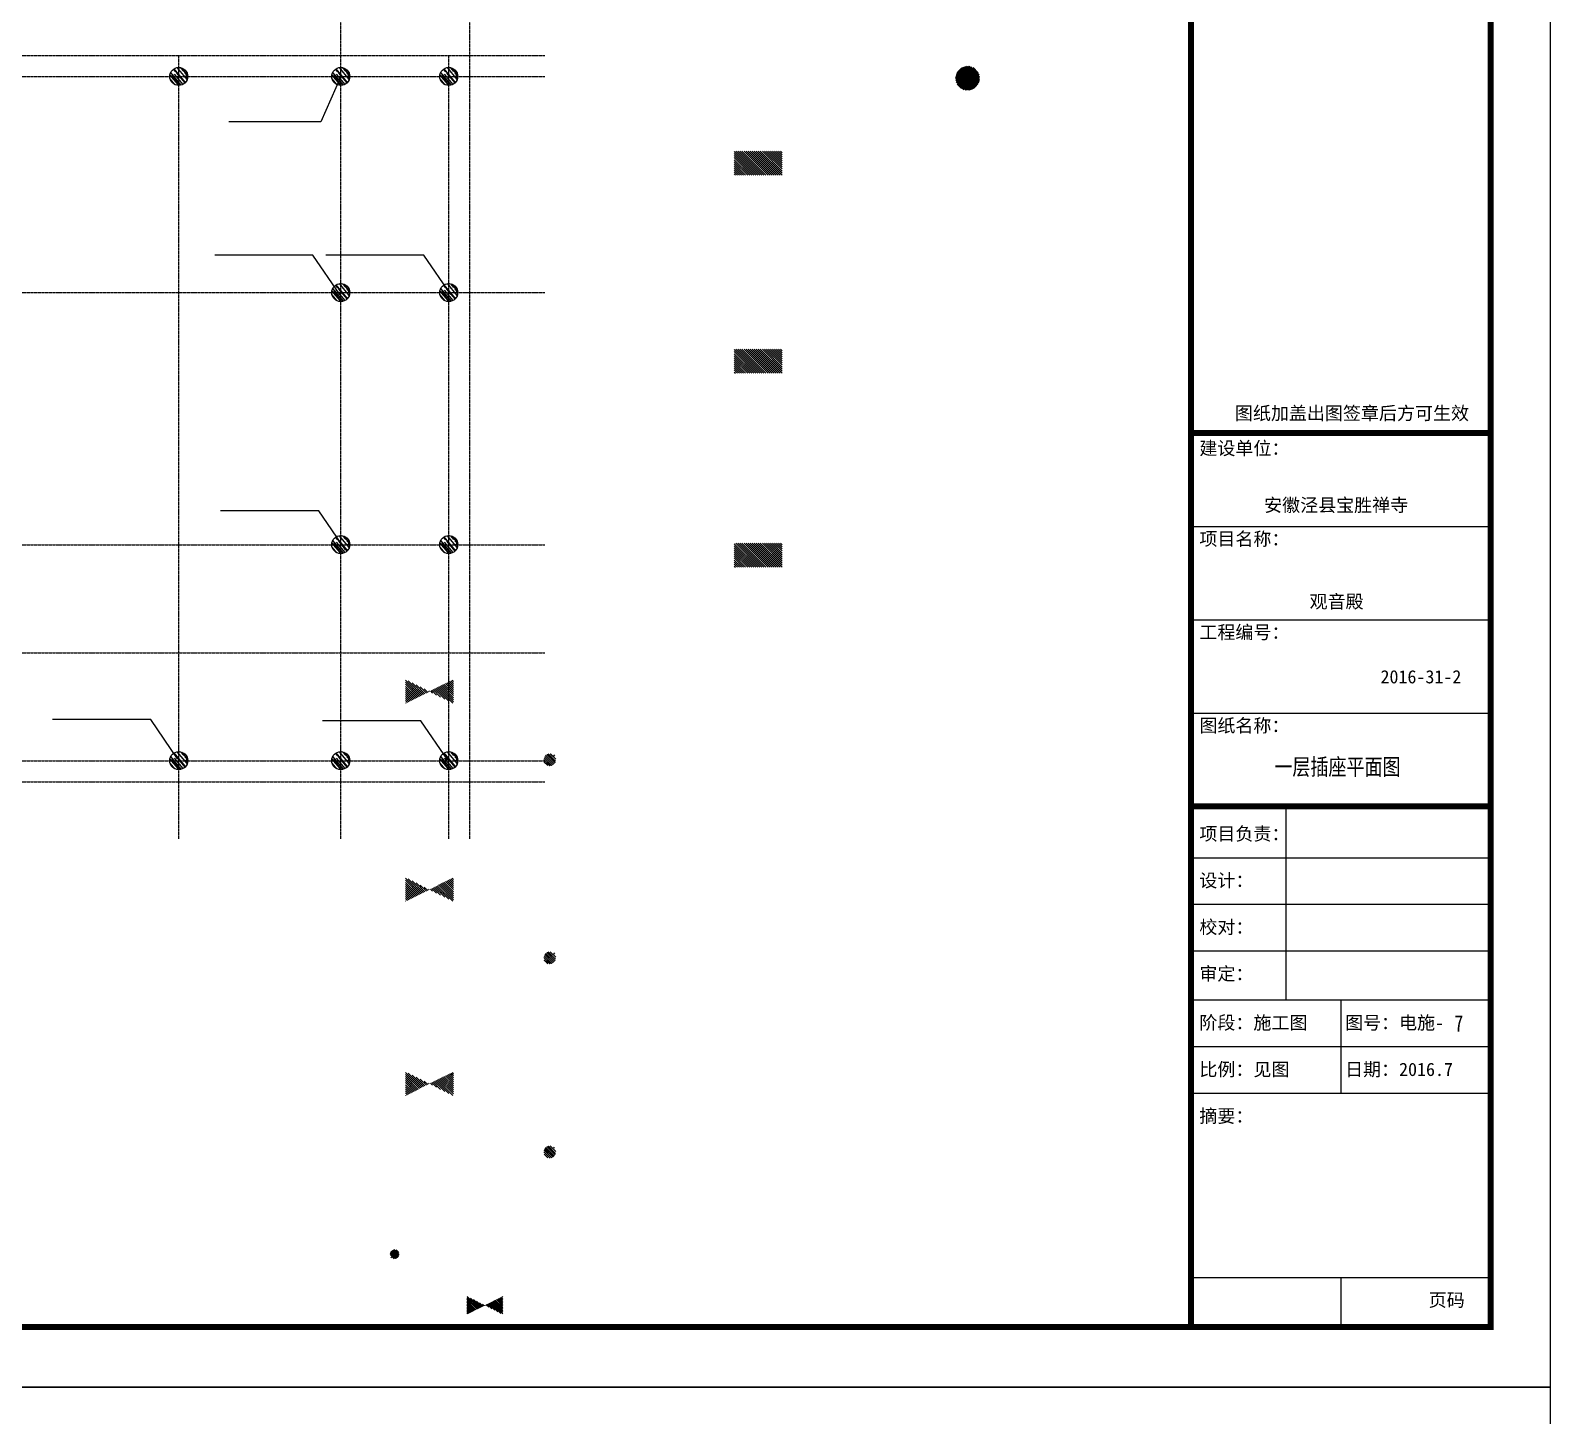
# Model space of a CAD drawing. Extents: x -137808 to 103746506, y -332957 to -111547.
# Drawn here: x 145592 to 170921, y -275222 to -252141 of the extents above; entities that cross this region are included whole.
import ezdxf

# ---------------------------------------------------------------- set-up
doc = ezdxf.new("R2010")
doc.units = 0
doc.header["$LTSCALE"] = 25
doc.header["$MEASUREMENT"] = 0
doc.linetypes.add('DOTE', pattern=[2.42, 2, -0.2, 0.02, -0.2])
doc.layers.get('0').update_dxf_attribs({"linetype": 'CONTINUOUS'})
for name, color, linetype in [('DOTE', 1, 'DOTE'), ('PUB_TITLE', 4, 'CONTINUOUS'), ('设备-插座', 3, 'CONTINUOUS'), ('设备-照明', 3, 'CONTINUOUS'), ('设备-箱柜', 3, 'CONTINUOUS')]:
    doc.layers.add(name, color=color, linetype=linetype)
doc.styles.add('-楷体_GB2312', font='', dxfattribs={"width": 0.8})
doc.styles.add('IDQSTYLE', font='txt.shx', dxfattribs={"width": 0.7, "bigfont": 'hztxt.shx'})
doc.styles.add('仿宋', font='')
doc.styles.get('-楷体_GB2312').set_extended_font_data('KaiTi_GB2312')
doc.styles.get('仿宋').set_extended_font_data('FangSong')

# ---------------------------------------------------------------- blocks, each defined once
blk = doc.blocks.new('tjnhty')
for p, q in [((1267557, -1759313), (1272551, -1759313)), ((1267557, -1760867), (1272551, -1760867)), ((1267557, -1762422), (1272551, -1762422)), ((1267557, -1763977), (1272551, -1763977)), ((1269142, -1763977), (1269142, -1767203)), ((1267557, -1764832), (1272551, -1764832)), ((1267557, -1765609), (1272551, -1765609)), ((1267557, -1766386), (1272551, -1766386)), ((1267557, -1766386), (1272551, -1766386)), ((1267557, -1767203), (1272551, -1767203)), ((1270054, -1767203), (1270054, -1768757)), ((1267557, -1767980), (1272551, -1767980)), ((1267557, -1768757), (1272551, -1768757)), ((1267557, -1771828), (1272551, -1771828)), ((1270054, -1771828), (1270054, -1772653))]:
    blk.add_line(p, q)
at = {"const_width": 100}
for points in [[(1267557, -1732653), (1267557, -1772653)], [(1267557, -1757758), (1272551, -1757758)], [(1267557, -1763977), (1272551, -1763977)]]:
    blk.add_lwpolyline(points, dxfattribs=at)
blk.add_lwpolyline([(1267557, -1732653), (1272551, -1732653), (1272551, -1772653), (1267557, -1772653)], close=True, dxfattribs=at)
at = {"style": '仿宋'}
for s, p in [('图纸加盖出图签章后方可生效', (1268291, -1757535)), ('建设单位：', (1267699, -1758119)), ('安徽泾县宝胜禅寺', (1268778, -1759066)), ('项目名称：', (1267699, -1759630)), ('观音殿', (1269535, -1760674)), ('工程编号：', (1267699, -1761185)), ('2016-31-2', (1270717, -1761927)), ('图纸名称：', (1267699, -1762740)), ('项目负责：', (1267699, -1764543)), ('设计：', (1267699, -1765321)), ('校对：', (1267699, -1766098)), ('审定：', (1267699, -1766875)), ('阶段：施工图', (1267699, -1767691)), ('图号：电施-', (1270126, -1767691)), ('比例：见图', (1267699, -1768469)), ('日期：2016.7', (1270126, -1768469)), ('摘要：', (1267699, -1769246)), ('页码', (1271520, -1772312))]:
    blk.add_text(s, height=220, dxfattribs=at).set_placement(p)
blk = doc.blocks.new('*X')
at = {"color": 0, "linetype": 'Continuous'}
for p, q in [((192.59, 446.72), (193.93, 448.06)), ((192.59, 446.72), (193.87, 448.01)), ((192.65, 447.21), (193.44, 448)), ((192.65, 446.36), (194.23, 447.94)), ((192.67, 446.38), (194.27, 447.98)), ((192.69, 447.24), (193.35, 447.91)), ((192.79, 446.07), (194.52, 447.8)), ((192.81, 446.1), (194.55, 447.84)), ((192.98, 445.84), (194.75, 447.61)), ((193.01, 445.87), (194.78, 447.64)), ((193.23, 445.66), (194.93, 447.37)), ((193.27, 445.7), (194.95, 447.39)), ((193.53, 445.54), (195.05, 447.06)), ((193.58, 445.59), (195.06, 447.07)), ((193.92, 445.51), (195.08, 446.67)), ((193.98, 445.57), (195.08, 446.67)), ((194.61, 445.77), (194.82, 445.99)), ((163.77, 434.88), (163.89, 435)), ((163.77, 434.45), (164.18, 434.86)), ((163.77, 434.03), (164.46, 434.72)), ((163.77, 433.6), (164.74, 434.57)), ((163.77, 433.18), (165.02, 434.43)), ((163.77, 432.76), (165.31, 434.29)), ((163.77, 432.33), (165.59, 434.15)), ((163.77, 431.91), (165.87, 434.01)), ((163.77, 431.48), (166.16, 433.87)), ((169.83, 432.03), (171.96, 434.15)), ((170.12, 431.89), (172.8, 434.58)), ((170.4, 431.75), (173.65, 435)), ((170.68, 431.6), (173.77, 434.69)), ((170.96, 431.46), (173.77, 434.27)), ((171.25, 431.32), (173.77, 433.85)), ((163.77, 431.06), (166.44, 433.73)), ((163.77, 430.63), (166.72, 433.58)), ((163.77, 430.21), (167, 433.44)), ((164.32, 430.33), (167.29, 433.3)), ((165.17, 430.76), (167.57, 433.16)), ((166.02, 431.18), (167.85, 433.02)), ((166.86, 431.61), (168.14, 432.88)), ((167.71, 432.03), (168.42, 432.74)), ((168.56, 432.45), (168.7, 432.59)), ((168.98, 432.45), (169.41, 432.88)), ((169.27, 432.31), (170.26, 433.3)), ((169.55, 432.17), (171.11, 433.73)), ((171.53, 431.18), (173.77, 433.42)), ((171.81, 431.04), (173.77, 433)), ((172.1, 430.9), (173.77, 432.57)), ((172.38, 430.76), (173.77, 432.15)), ((172.66, 430.61), (173.77, 431.72)), ((172.94, 430.47), (173.77, 431.3)), ((173.23, 430.33), (173.77, 430.88)), ((173.51, 430.19), (173.77, 430.45)), ((232.27, 320.09), (237.18, 325)), ((232.27, 320.51), (236.75, 325)), ((232.27, 320.94), (236.33, 325)), ((232.27, 321.36), (235.9, 325)), ((232.27, 321.79), (235.48, 325)), ((232.27, 322.21), (235.06, 325)), ((232.27, 322.63), (234.63, 325)), ((232.27, 323.06), (234.21, 325)), ((232.27, 323.48), (233.78, 325)), ((232.27, 323.91), (233.36, 325)), ((232.27, 324.33), (232.93, 325)), ((232.27, 324.76), (232.51, 325)), ((232.6, 320), (237.6, 325)), ((233.02, 320), (238.02, 325)), ((233.45, 320), (238.45, 325)), ((233.87, 320), (238.87, 325)), ((234.3, 320), (239.3, 325)), ((234.72, 320), (239.72, 325)), ((235.15, 320), (240.15, 325)), ((235.57, 320), (240.57, 325)), ((235.99, 320), (240.99, 325)), ((236.42, 320), (241.42, 325)), ((236.84, 320), (241.84, 325)), ((237.27, 320), (242.27, 325)), ((237.69, 320), (242.27, 324.57)), ((238.12, 320), (242.27, 324.15)), ((238.54, 320), (242.27, 323.72)), ((238.96, 320), (242.27, 323.3)), ((239.39, 320), (242.27, 322.88)), ((239.81, 320), (242.27, 322.45)), ((240.24, 320), (242.27, 322.03)), ((240.66, 320), (242.27, 321.6)), ((241.09, 320), (242.27, 321.18)), ((241.51, 320), (242.27, 320.75)), ((241.93, 320), (242.27, 320.33)), ((278.36, 223.2), (280.79, 225.63)), ((278.36, 222.93), (281.06, 225.62)), ((278.39, 223.51), (280.47, 225.6)), ((278.4, 222.68), (281.31, 225.59)), ((278.47, 223.88), (280.11, 225.52)), ((278.69, 224.39), (279.6, 225.29)), ((280.2, 224.2), (281.54, 225.54)), ((280.65, 224.37), (281.75, 225.47)), ((280.95, 224.38), (281.95, 225.38)), ((281.19, 224.34), (282.13, 225.28)), ((281.39, 224.26), (282.3, 225.17)), ((281.57, 224.16), (282.46, 225.05)), ((281.73, 224.03), (282.61, 224.91)), ((278.45, 222.45), (279.79, 223.79)), ((278.52, 222.24), (279.62, 223.34)), ((278.61, 222.04), (279.61, 223.04)), ((278.71, 221.86), (279.65, 222.8)), ((278.82, 221.68), (279.73, 222.59)), ((278.94, 221.52), (279.83, 222.42)), ((279.08, 221.38), (279.96, 222.26)), ((279.22, 221.24), (280.11, 222.13)), ((279.38, 221.11), (280.29, 222.02)), ((279.55, 221), (280.49, 221.94)), ((279.61, 223.04), (280.95, 224.38)), ((279.62, 223.34), (280.65, 224.37)), ((279.65, 222.8), (281.19, 224.34)), ((279.73, 222.59), (281.39, 224.26)), ((279.73, 220.9), (280.72, 221.89)), ((279.79, 223.79), (280.2, 224.2)), ((279.83, 222.42), (281.57, 224.16)), ((279.93, 220.81), (281.01, 221.89)), ((279.94, 223.09), (280.9, 224.05)), ((279.96, 222.26), (281.73, 224.03)), ((279.99, 222.85), (281.14, 224)), ((279.99, 223.42), (280.57, 224)), ((280.07, 222.66), (281.33, 223.91)), ((280.11, 222.13), (281.86, 223.88)), ((280.14, 220.74), (281.41, 222.01)), ((280.2, 222.5), (281.49, 223.79)), ((280.29, 222.02), (281.97, 223.7)), ((280.35, 222.37), (281.62, 223.64)), ((280.36, 220.68), (283.31, 223.63)), ((280.49, 221.94), (282.05, 223.5)), ((280.54, 222.27), (281.71, 223.45)), ((280.61, 220.65), (283.34, 223.38)), ((280.72, 221.89), (282.1, 223.27)), ((280.77, 222.22), (281.77, 223.22)), ((280.88, 220.63), (283.36, 223.11)), ((281.01, 221.89), (282.1, 222.98)), ((281.08, 222.24), (281.74, 222.91)), ((281.18, 220.65), (283.33, 222.81)), ((281.41, 222.01), (281.98, 222.58)), ((281.54, 220.73), (283.26, 222.45)), ((281.86, 223.88), (282.75, 224.77)), ((281.97, 223.7), (282.87, 224.61)), ((281.98, 222.58), (283.25, 223.85)), ((282.01, 220.91), (283.07, 221.98)), ((282.05, 223.5), (282.99, 224.44)), ((282.1, 223.27), (283.09, 224.26)), ((282.1, 222.98), (283.18, 224.06)), ((159.6, 156.77), (159.62, 156.79)), ((159.66, 156.55), (159.91, 156.79)), ((159.75, 156.35), (160.19, 156.79)), ((159.84, 156.17), (160.47, 156.79)), ((159.95, 155.99), (160.75, 156.79)), ((160.08, 155.83), (161.04, 156.79)), ((160.21, 155.68), (161.32, 156.79)), ((160.35, 155.55), (161.6, 156.79)), ((160.51, 155.42), (161.89, 156.79)), ((160.68, 155.3), (162.17, 156.79)), ((160.86, 155.2), (162.45, 156.79)), ((161.05, 155.11), (162.73, 156.79)), ((161.26, 155.03), (163.02, 156.79)), ((161.48, 154.98), (163.3, 156.79)), ((161.72, 154.93), (163.58, 156.79)), ((161.99, 154.92), (163.87, 156.79)), ((162.29, 154.93), (164.49, 157.14)), ((162.63, 155), (164.43, 156.79)), ((163.08, 155.16), (164.27, 156.35)), ((262, 135.85), (263.24, 137.09)), ((262, 135.85), (263.24, 137.09)), ((262, 135.85), (263.24, 137.09)), ((262, 135.85), (263.24, 137.09)), ((262.02, 135.59), (263.5, 137.07)), ((262.02, 135.59), (263.5, 137.07)), ((262.02, 135.59), (263.5, 137.07)), ((262.02, 135.59), (263.5, 137.07)), ((262.05, 136.18), (262.91, 137.04)), ((262.05, 136.18), (262.91, 137.04)), ((262.05, 136.18), (262.91, 137.04)), ((262.05, 136.18), (262.91, 137.04)), ((262.09, 135.37), (263.71, 137)), ((262.09, 135.37), (263.71, 137)), ((262.09, 135.37), (263.71, 137)), ((262.09, 135.37), (263.71, 137)), ((262.18, 135.19), (263.9, 136.91)), ((262.18, 135.19), (263.9, 136.91)), ((262.18, 135.19), (263.9, 136.91)), ((262.18, 135.19), (263.9, 136.91)), ((262.3, 135.02), (264.07, 136.79)), ((262.3, 135.02), (264.07, 136.79)), ((262.3, 135.02), (264.07, 136.79)), ((262.3, 135.02), (264.07, 136.79)), ((262.44, 134.88), (264.21, 136.64)), ((262.44, 134.88), (264.21, 136.64)), ((262.44, 134.88), (264.21, 136.64)), ((262.44, 134.88), (264.21, 136.64)), ((262.61, 134.77), (264.32, 136.48)), ((262.61, 134.77), (264.32, 136.48)), ((262.61, 134.77), (264.32, 136.48)), ((262.61, 134.77), (264.32, 136.48)), ((262.8, 134.67), (264.42, 136.29)), ((262.8, 134.67), (264.42, 136.29)), ((262.8, 134.67), (264.42, 136.29)), ((262.8, 134.67), (264.42, 136.29)), ((263.02, 134.61), (264.48, 136.07)), ((263.02, 134.61), (264.48, 136.07)), ((263.02, 134.61), (264.48, 136.07)), ((263.02, 134.61), (264.48, 136.07)), ((263.28, 134.59), (264.5, 135.8)), ((263.28, 134.59), (264.5, 135.8)), ((263.28, 134.59), (264.5, 135.8)), ((263.28, 134.59), (264.5, 135.8)), ((263.62, 134.65), (264.44, 135.46)), ((263.62, 134.65), (264.44, 135.46)), ((263.62, 134.65), (264.44, 135.46)), ((263.62, 134.65), (264.44, 135.46))]:
    blk.add_line(p, q, dxfattribs=at)
blk = doc.blocks.new('HC000072')
at = {"color": 0, "linetype": 'Continuous'}
for p, q in [((-2.5, 2.5), (-0.88, 0.88)), ((2.5, 2.5), (0.88, 0.88)), ((-0.88, -0.88), (-2.5, -2.5)), ((0.88, -0.88), (2.5, -2.5))]:
    blk.add_line(p, q, dxfattribs=at)
at = {"color": 0, "linetype": 'Continuous', "const_width": 0.2}
blk.add_lwpolyline([(-3.75, 3.75), (3.75, 3.75), (3.75, -3.75), (-3.75, -3.75)], close=True, dxfattribs=at)
at = {"color": 0, "linetype": 'Continuous'}
for start, end in [(135, 180), (180, 225), (90, 135), (45, 90), (0, 45), (315, 0), (225, 270), (270, 315)]:
    blk.add_arc((0, 0), 1.25, start, end, dxfattribs=at)
blk.add_blockref('*X', (-280.86, -223.13), dxfattribs=at)
at = {"color": 0, "style": 'IDQSTYLE', "width": 0.7}
blk.add_attdef('PSFHATT', (5.75, -3.75), '', height=2.5, dxfattribs=at)
blk = doc.blocks.new('HC000134')
at = {"color": 0, "linetype": 'Continuous'}
blk.add_blockref('*X', (-162.01, -152.42), dxfattribs=at)
at = {"color": 0, "style": 'IDQSTYLE', "width": 0.7}
blk.add_attdef('PSFHATT', (4.5, 0), '', height=2.5, dxfattribs=at)
blk = doc.blocks.new('HC000429')
at = {"color": 0, "linetype": 'Continuous'}
blk.add_blockref('*X', (-237.27, -322.5), dxfattribs=at)
at = {"color": 0, "style": 'IDQSTYLE', "width": 0.7}
blk.add_attdef('PSFHATT', (7, -2.5), '', height=2.5, dxfattribs=at)

msp = doc.modelspace()

# ---------------------------------------------------------------- hatches: boundary and pattern name
h = msp.add_hatch()
h.set_pattern_fill('木材', color=251, scale=20, style=0)
h.set_pattern_definition([(130, (258433.125, -172957.41), (-51.847064, 186.24683), [1200, -160, 400, -80]), (130, (258326.72, -172917.41), (132.93014, 7.10905), [240, -26.4, 480, -60]), (130, (258393.125, -172889.41), (-226.339663, 353.127904), [640, -112, 320, -80])])
h.paths.add_polyline_path([(148213, -252909, -1), (147913, -252909, -1)])
h = msp.add_hatch()
h.set_pattern_fill('木材', color=251, scale=20, style=0)
h.set_pattern_definition([(130, (261133.125, -172957.41), (-51.847064, 186.24683), [1200, -160, 400, -80]), (130, (261026.72, -172917.41), (132.93014, 7.10905), [240, -26.4, 480, -60]), (130, (261093.125, -172889.41), (-226.339663, 353.127904), [640, -112, 320, -80])])
h.paths.add_polyline_path([(150913, -252909, -1), (150613, -252909, -1)])
h = msp.add_hatch()
h.set_pattern_fill('木材', color=251, scale=20, style=0)
h.set_pattern_definition([(130, (262933.125, -172957.41), (-51.847064, 186.24683), [1200, -160, 400, -80]), (130, (262826.72, -172917.41), (132.93014, 7.10905), [240, -26.4, 480, -60]), (130, (262893.125, -172889.41), (-226.339663, 353.127904), [640, -112, 320, -80])])
h.paths.add_polyline_path([(152713, -252909, -1), (152413, -252909, -1)])
h = msp.add_hatch()
h.set_pattern_fill('木材', color=251, scale=20, style=0)
h.set_pattern_definition([(130, (261133.125, -176557.41), (-51.847064, 186.24683), [1200, -160, 400, -80]), (130, (261026.72, -176517.41), (132.93014, 7.10905), [240, -26.4, 480, -60]), (130, (261093.125, -176489.41), (-226.339663, 353.127904), [640, -112, 320, -80])])
h.paths.add_polyline_path([(150913, -256509, -1), (150613, -256509, -1)])
h = msp.add_hatch()
h.set_pattern_fill('木材', color=251, scale=20, style=0)
h.set_pattern_definition([(130, (262933.125, -176557.41), (-51.847064, 186.24683), [1200, -160, 400, -80]), (130, (262826.72, -176517.41), (132.93014, 7.10905), [240, -26.4, 480, -60]), (130, (262893.125, -176489.41), (-226.339663, 353.127904), [640, -112, 320, -80])])
h.paths.add_polyline_path([(152713, -256509, -1), (152413, -256509, -1)])
h = msp.add_hatch()
h.set_pattern_fill('木材', color=251, scale=20, style=0)
h.set_pattern_definition([(130, (261133.125, -180757.41), (-51.847064, 186.24683), [1200, -160, 400, -80]), (130, (261026.72, -180717.41), (132.93014, 7.10905), [240, -26.4, 480, -60]), (130, (261093.125, -180689.41), (-226.339663, 353.127904), [640, -112, 320, -80])])
h.paths.add_polyline_path([(150913, -260709, -1), (150613, -260709, -1)])
h = msp.add_hatch()
h.set_pattern_fill('木材', color=251, scale=20, style=0)
h.set_pattern_definition([(130, (262933.125, -180757.41), (-51.847064, 186.24683), [1200, -160, 400, -80]), (130, (262826.72, -180717.41), (132.93014, 7.10905), [240, -26.4, 480, -60]), (130, (262893.125, -180689.41), (-226.339663, 353.127904), [640, -112, 320, -80])])
h.paths.add_polyline_path([(152713, -260709, -1), (152413, -260709, -1)])
h = msp.add_hatch()
h.set_pattern_fill('木材', color=251, scale=20, style=0)
h.set_pattern_definition([(130, (258433.125, -184357.41), (-51.847064, 186.24683), [1200, -160, 400, -80]), (130, (258326.72, -184317.41), (132.93014, 7.10905), [240, -26.4, 480, -60]), (130, (258393.125, -184289.41), (-226.339663, 353.127904), [640, -112, 320, -80])])
h.paths.add_polyline_path([(148213, -264309, -1), (147913, -264309, -1)])
h = msp.add_hatch()
h.set_pattern_fill('木材', color=251, scale=20, style=0)
h.set_pattern_definition([(130, (261133.125, -184357.41), (-51.847064, 186.24683), [1200, -160, 400, -80]), (130, (261026.72, -184317.41), (132.93014, 7.10905), [240, -26.4, 480, -60]), (130, (261093.125, -184289.41), (-226.339663, 353.127904), [640, -112, 320, -80])])
h.paths.add_polyline_path([(150913, -264309, -1), (150613, -264309, -1)])
h = msp.add_hatch()
h.set_pattern_fill('木材', color=251, scale=20, style=0)
h.set_pattern_definition([(130, (262933.125, -184357.41), (-51.847064, 186.24683), [1200, -160, 400, -80]), (130, (262826.72, -184317.41), (132.93014, 7.10905), [240, -26.4, 480, -60]), (130, (262893.125, -184289.41), (-226.339663, 353.127904), [640, -112, 320, -80])])
h.paths.add_polyline_path([(152713, -264309, -1), (152413, -264309, -1)])

# ---------------------------------------------------------------- linework, layer by layer
at = {"color": 251}
for p, q in [((150764, -252911), (150431, -253667)), ((150431, -253667), (148897, -253667))]:
    msp.add_line(p, q, dxfattribs=at)
for points in [[(150748, -256540), (150300, -255888), (148663, -255888)], [(152597, -256540), (152149, -255888), (150512, -255888)], [(150844, -260796), (150396, -260144), (148759, -260144)], [(148045, -264279), (147596, -263626), (145960, -263626)], [(152545, -264301), (152097, -263648), (150460, -263648)]]:
    msp.add_lwpolyline(points, dxfattribs=at)
for centre in [(148063, -252909), (150763, -252909), (152563, -252909), (150763, -256509), (152563, -256509), (150763, -260709), (152563, -260709), (148063, -264309), (150763, -264309), (152563, -264309)]:
    msp.add_circle(centre, 150, dxfattribs=at)
at = {"layer": 'DOTE'}
for p, q in [((150764, -265611), (150764, -239011)), ((152914, -265611), (152914, -239011)), ((107964, -252561), (154164, -252561)), ((148064, -265611), (148064, -252561)), ((152564, -265611), (152564, -252561)), ((107964, -252911), (154164, -252911)), ((107964, -256511), (154164, -256511)), ((107964, -260711), (154164, -260711)), ((107964, -262511), (154164, -262511)), ((107964, -264311), (154164, -264311)), ((107964, -264661), (154164, -264661))]:
    msp.add_line(p, q, dxfattribs=at)
at = {"layer": 'PUB_TITLE'}
for points in [[(96621, -274747), (170921, -274747), (170921, -232747), (96621, -232747)], [(96621, -316747), (170921, -316747), (170921, -274747), (96621, -274747)]]:
    msp.add_lwpolyline(points, close=True, dxfattribs=at)
at = {"layer": 'PUB_TITLE', "const_width": 100}
msp.add_lwpolyline([(99121, -273747), (169921, -273747), (169921, -233747), (99121, -233747)], close=True, dxfattribs=at)

# ---------------------------------------------------------------- block references
msp.add_blockref('tjnhty', (-1102630, 1498906))
msp.add_blockref('tjnhty', (-1102630, 1498906))
at = {"layer": '设备-插座', "xscale": -80, "yscale": 80, "zscale": 80, "rotation": 180}
for p in [(151699, -240746), (151699, -244046), (151699, -247281)]:
    msp.add_blockref('HC000134', p, dxfattribs=at)
at = {"layer": '设备-照明', "xscale": -60, "yscale": 60, "zscale": 60}
msp.add_blockref('HC000072', (146439, -285951), dxfattribs=at)
at = {"layer": '设备-箱柜', "xscale": -80, "yscale": 80, "zscale": 80, "rotation": 180}
msp.add_blockref('HC000429', (147501, -244243), dxfattribs=at)

# ---------------------------------------------------------------- texts
at = {"style": '-楷体_GB2312', "width": 0.8}
for s, height, p in [('一层插座平面图', 275.2, (166319, -264549)), ('7', 275, (169318, -268823))]:
    msp.add_text(s, height=height, dxfattribs=at).set_placement(p)

doc.saveas('drawing.dxf')
